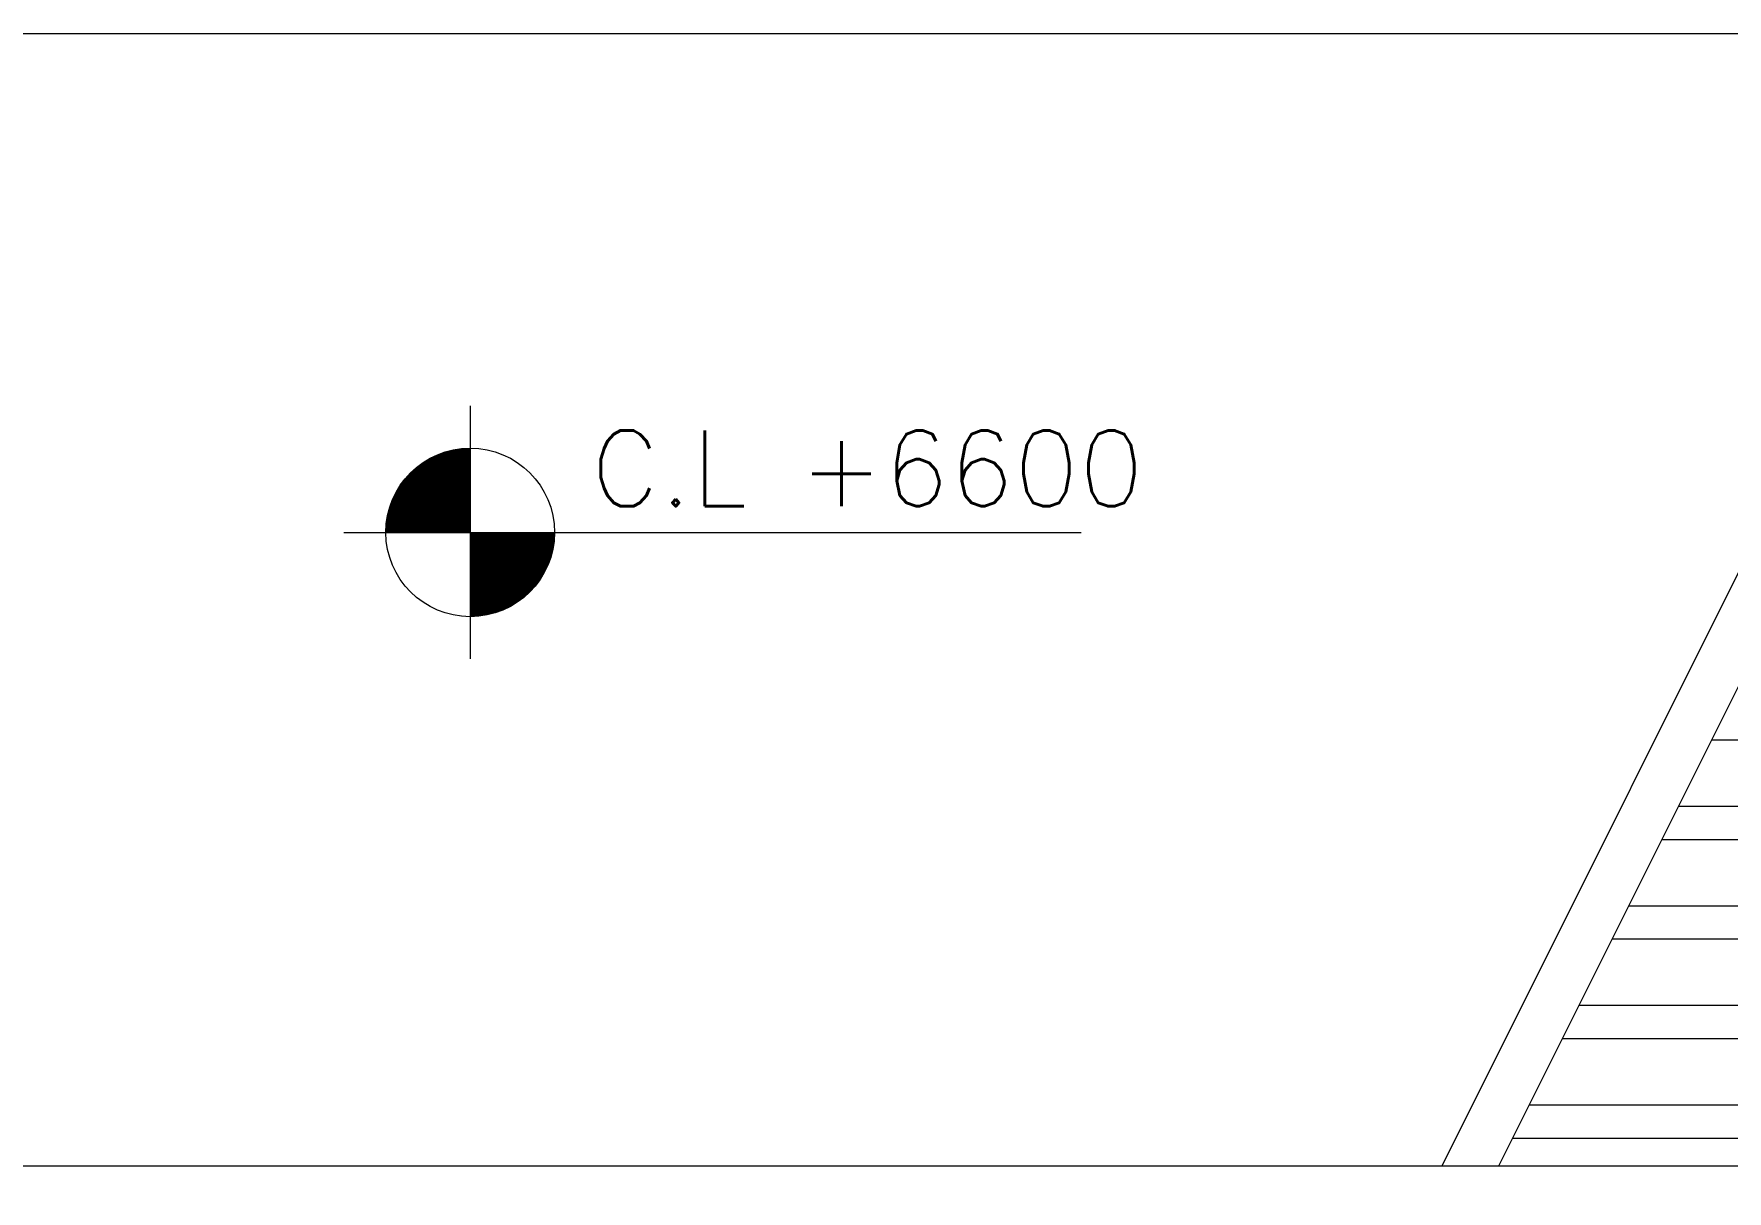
# Model space of a CAD drawing. Extents: x -14808 to 281570, y -29214 to 19989.
# Drawn here: x -563 to 7091, y 14758 to 19989 of the extents above; entities that cross this region are included whole.
import ezdxf

# ---------------------------------------------------------------- set-up
doc = ezdxf.new("R2010")
doc.units = 0
doc.header["$LTSCALE"] = 0.25
doc.linetypes.add('HIDDEN', pattern=[9.525, 6.35, -3.175])
for name, color, linetype, lineweight in [('Dims', 254, 'Continuous', 5), ('E-POWR-FLOR-CNDT', 6, 'HIDDEN', 25), ('Frame', 254, 'Continuous', 9), ('Proj', 7, 'Continuous', 5)]:
    doc.layers.add(name, color=color, linetype=linetype, lineweight=lineweight)
doc.styles.get("Standard").update_dxf_attribs({"font": 'romans.shx'})

# ---------------------------------------------------------------- blocks, each defined once
blk = doc.blocks.new('A$C87dc0f25')
at = {"layer": 'Dims', "color": 251}
for p, q in [((6799.7, 26333.8, 0), (6799.7, 25190.8, 0)), ((6228.2, 25762.3, 0), (9561.2, 25762.3, 0))]:
    blk.add_line(p, q, dxfattribs=at)
at = {"layer": 'Dims', "color": 251, "const_width": 381, "elevation": 0}
for points in [[(6609.2, 25762.3, -0.414214), (6799.7, 25952.8, -1)], [(6799.7, 25571.8, 0.414214), (6990.2, 25762.3, 1)]]:
    blk.add_lwpolyline(points, format="xyb", dxfattribs=at)
at = {"layer": 'Dims', "color": 251}
blk.add_circle((6799.7, 25762.3, 0), 381, dxfattribs=at)
at = {"layer": 'Frame', "color": 252}
blk.add_line((60169.5, 28015.4, 0), (-9417.6, 28015.4, 0), dxfattribs=at)
at = {"layer": 'Proj', "color": 251}
for p, q in [((12412.5, 24825), (20225.9, 24825)), ((12262.5, 24525), (20075.9, 24525)), ((12187.5, 24375), (20000.9, 24375)), ((12037.5, 24075), (19850.9, 24075)), ((11962.5, 23925), (19775.9, 23925)), ((11812.5, 23625), (19625.9, 23625)), ((11737.5, 23475), (19550.9, 23475)), ((11587.5, 23175), (19400.9, 23175)), ((11512.5, 23025), (19325.9, 23025))]:
    blk.add_line(p, q, dxfattribs=at)
for points in [[(11192.9, 22900), (12900.6, 26315.5)], [(11450, 22900), (13157.7, 26315.5)], [(52855, 9970), (52855, -1000), (835, -1000), (835, 22900), (52255, 22900)]]:
    blk.add_lwpolyline(points, dxfattribs=at)
at = {"layer": 'Dims', "color": 251}
blk.add_text('C.L +6600', height=342.9, dxfattribs=at).set_placement((7346.5, 25880.3, 0))

msp = doc.modelspace()

# ---------------------------------------------------------------- block references
at = {"layer": 'E-POWR-FLOR-CNDT'}
msp.add_blockref('A$C87dc0f25', (-5390.3, -8026.6), dxfattribs=at)

doc.saveas('drawing.dxf')
